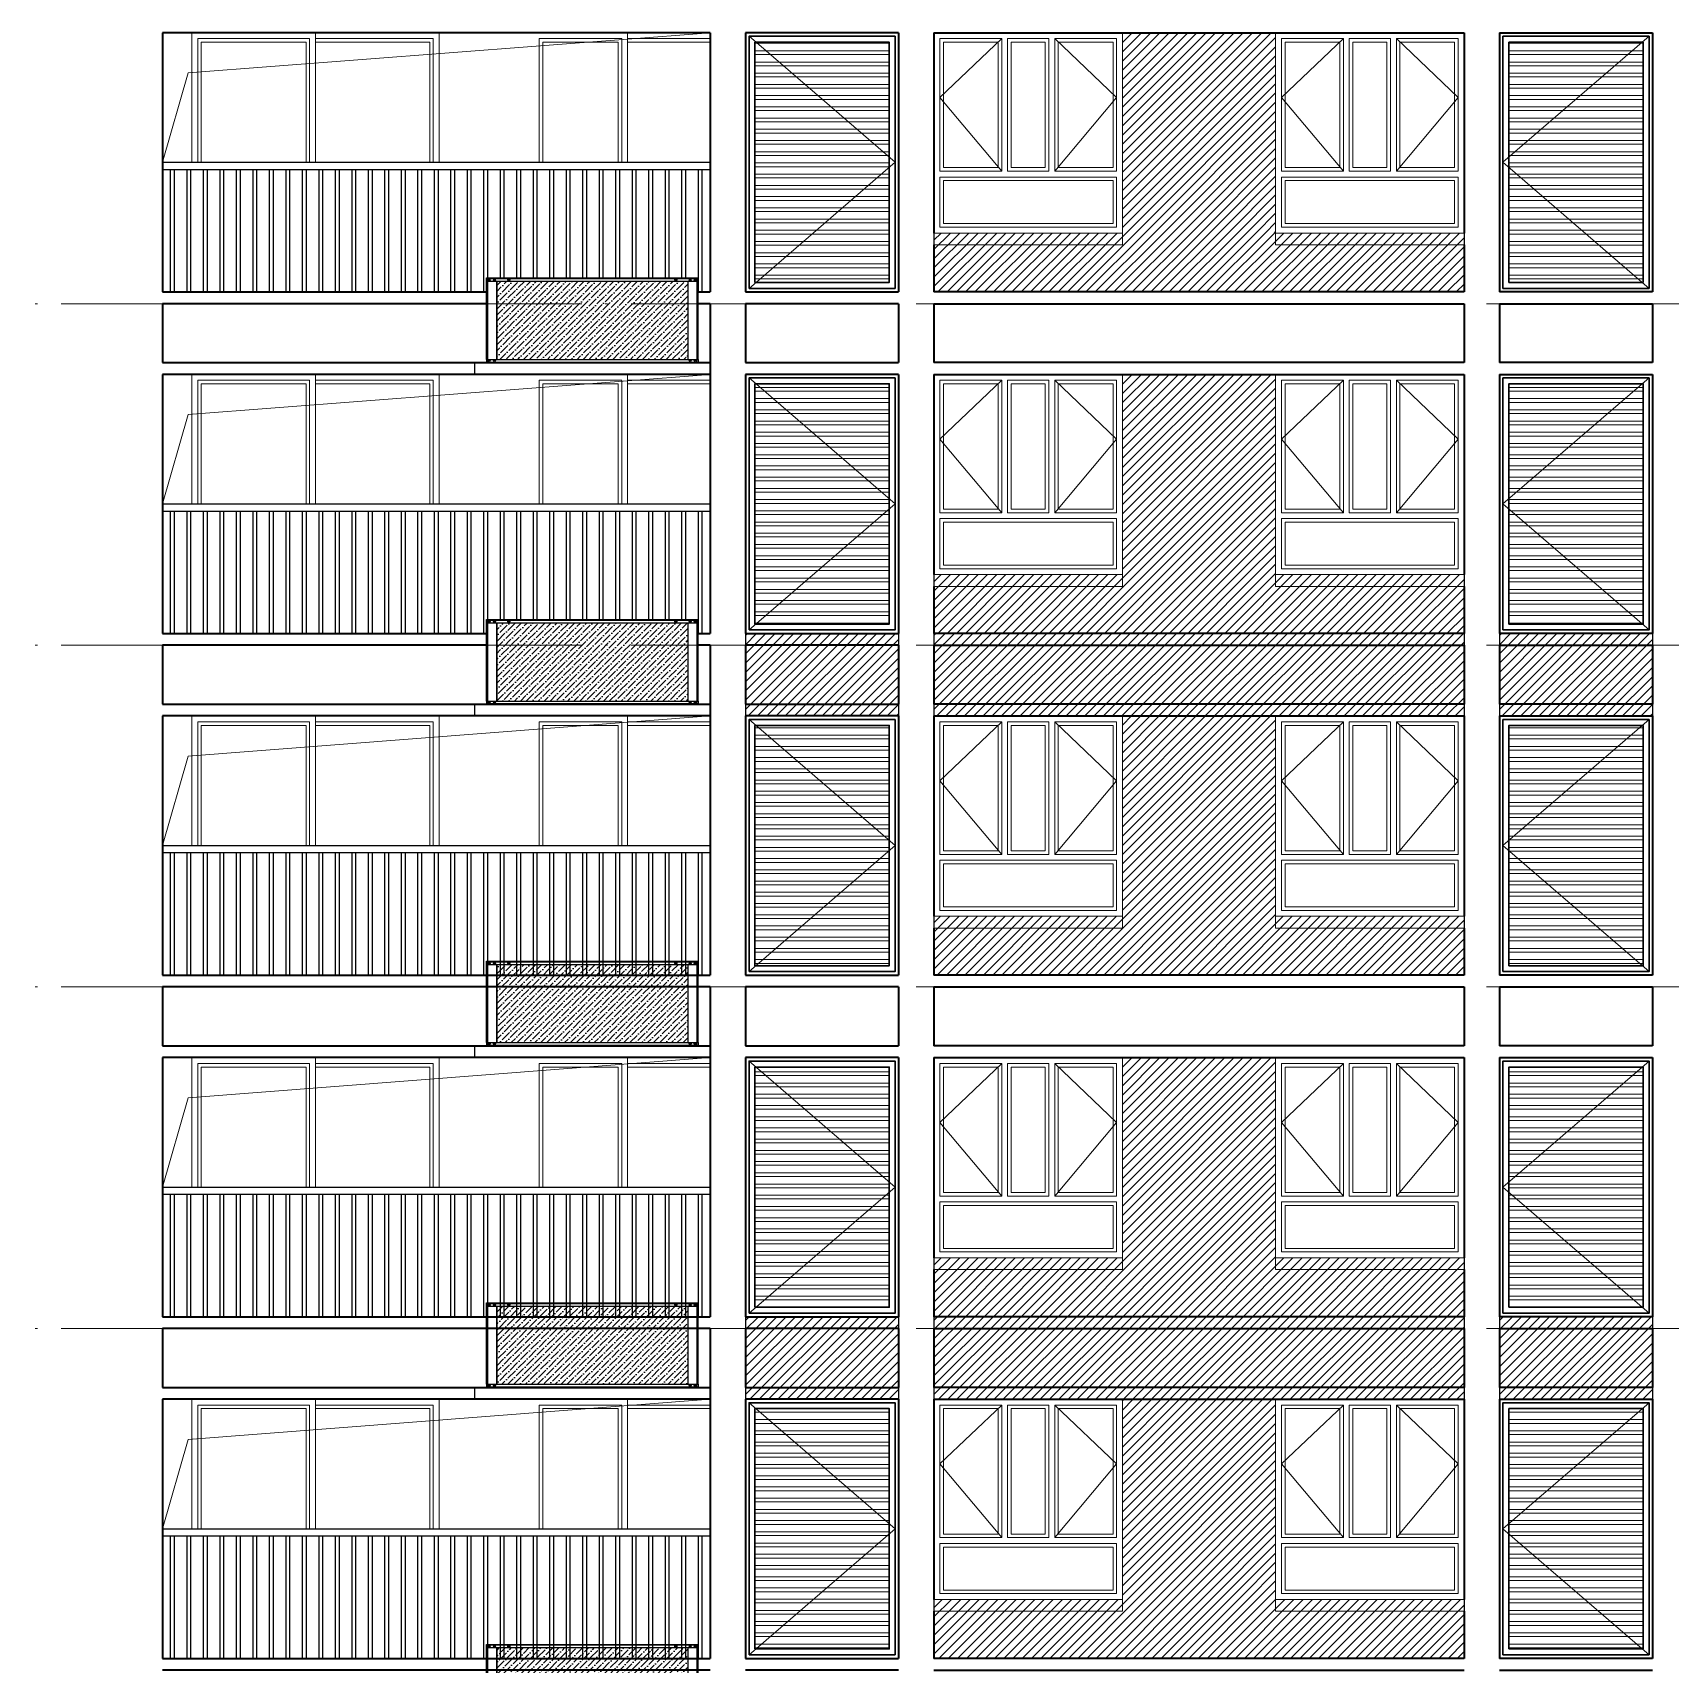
# Model space of a CAD drawing. Extents: x -518115 to 790560, y -210384 to 1628073.
# Drawn here: x 448217 to 462117, y 132199 to 146049 of the extents above; entities that cross this region are included whole.
import ezdxf
from ezdxf.xclip import XClip

# ---------------------------------------------------------------- set-up
doc = ezdxf.new("R2010")
doc.units = 0
doc.header["$LTSCALE"] = 1000
doc.header["$MEASUREMENT"] = 0
doc.header["$XCLIPFRAME"] = 0
doc.linetypes.add('DOTE', pattern=[2.4200000000000004, 2, -0.2, 0.02, -0.2])
for name, color, linetype in [('3-剖面填充（细）', 250, 'Continuous'), ('Stair-栏杆', 142, 'Continuous'), ('修改标示', 212, 'Continuous')]:
    doc.layers.add(name, color=color, linetype=linetype)
for name, color, linetype, lineweight in [('DOTE', 19, 'DOTE', 9), ('WALL', 9, 'Continuous', 40), ('WINDOW', 144, 'Continuous', 15), ('立面-中轮廓线', 213, 'Continuous', 35), ('立面-普通轮廓', 7, 'Continuous', 18), ('立面-洞口示意', 152, 'Continuous', 13), ('立面-窗', 129, 'Continuous', 30), ('立面-窗开启线', 250, 'Continuous', 13)]:
    doc.layers.add(name, color=color, linetype=linetype, lineweight=lineweight)
pattern_1 = [(45, (3.457535058259964e-08, 99772.63961436617), (-39.28862052967754, 39.28862052967754), [])]
pattern_2 = [(45, (0, 0), (-39.28862052967754, 39.28862052967754), [])]
pattern_3 = [(45, (3.463355824351311e-08, 91072.63961436617), (-39.28862052967754, 39.28862052967754), [])]
pattern_4 = [(45, (3.463355824351311e-08, 96872.63961436617), (-39.28862052967754, 39.28862052967754), [])]

# ---------------------------------------------------------------- blocks, each defined once
blk = doc.blocks.new('A$C679A16A1')
at = {"layer": '3-剖面填充（细）'}
h = blk.add_hatch(dxfattribs=at)
h.set_pattern_fill('ANSI31', color=256, scale=35)
h.set_pattern_definition([(45, (-443066.5786821207, -35376.03741670231), (-39.28862052967754, 39.28862052967754), [])])
h.paths.add_polyline_path([(1299.999999880325, -700.0374167036643), (1299.999999880325, -0.03741670119779883), (-5.820766091346741e-10, -0.03741670292220078), (-5.820766091346741e-10, -700.0374167053524)])
h = blk.add_hatch(dxfattribs=at)
h.set_pattern_fill('ANSI31', color=256, scale=35)
h.set_pattern_definition([(45, (-441466.5786825443, -35376.03741670231), (-39.28862052967754, 39.28862052967754), [])])
h.paths.add_polyline_path([(6100.000000968459, -700.0374167036643), (6100.000000968459, -0.03741670119779883), (1599.999999575783, -0.03741670292220078), (1599.999999575783, -700.0374167053524)])
h = blk.add_hatch(dxfattribs=at)
h.set_pattern_fill('ANSI31', color=256, scale=35)
h.set_pattern_definition([(45, (-436666.5786814562, -35376.03741670231), (-39.28862052967754, 39.28862052967754), [])])
h.paths.add_polyline_path([(7700.000000544824, -700.0374167036643), (7700.000000544824, -0.03741670119779883), (6400.000000663917, -0.03741670292220078), (6400.000000663917, -700.0374167053524)])
at = {"color": 7}
for p, q in [((-6.984919309616089e-10, -0.03741670280578546), (1299.999999880325, -0.03741670280578546)), ((-6.984919309616089e-10, -100.0374167022819), (1299.999999880325, -100.0374167022819)), ((1599.999999575666, -0.03741670280578546), (6100.000000968459, -0.03741670280578546)), ((1599.999999575666, -100.0374167022819), (6100.000000968459, -100.0374167022819)), ((6400.0000006638, -0.03741670280578546), (7700.000000544824, -0.03741670280578546)), ((6400.0000006638, -100.0374167022819), (7700.000000544824, -100.0374167022819)), ((-6.984919309616089e-10, -600.0374167021946), (1299.999999880325, -600.0374167021873)), ((1599.999999575666, -600.0374167021946), (6100.000000968459, -600.0374167021873)), ((6400.0000006638, -600.0374167021946), (7700.000000544824, -600.0374167021873)), ((-6.984919309616089e-10, -700.0374167028567), (1299.999999880325, -700.0374167028567)), ((1599.999999575666, -700.0374167028567), (6100.000000968459, -700.0374167028567)), ((6400.0000006638, -700.0374167028567), (7700.000000544824, -700.0374167028567))]:
    blk.add_line(p, q, dxfattribs=at)
at = {"layer": '3-剖面填充（细）'}
for p, q in [((0, 0), (0, -99.99999999831198)), ((1299.999999880325, 0), (1299.999999880325, -99.99999999831198)), ((1599.999999576365, 0), (1599.999999576365, -99.99999999831198)), ((6100.000000968459, 0), (6100.000000968459, -99.99999999831198)), ((6400.000000664499, 0), (6400.000000664499, -99.99999999831198)), ((7700.000000544824, 0), (7700.000000544824, -99.99999999831198)), ((0, -599.9625832969614), (0, -699.9625832952734)), ((1299.999999880325, -599.9999999993815), (1299.999999880325, -699.9999999976935)), ((1599.999999576365, -599.9625832969614), (1599.999999576365, -699.9625832952734)), ((6100.000000968459, -599.9999999993815), (6100.000000968459, -699.9999999976935)), ((6400.000000664499, -599.9625832969614), (6400.000000664499, -699.9625832952734)), ((7700.000000544824, -599.9999999993815), (7700.000000544824, -699.9999999976935))]:
    blk.add_line(p, q, dxfattribs=at)
blk = doc.blocks.new('hfhfthfthf')
at = {"layer": 'Stair-栏杆'}
for p, q in [((424316.5786998163, 36475.99991834373), (428966.5787161089, 36475.99991834373)), ((424316.5786998163, 36415.99991834466), (428966.5787161089, 36415.99991834466))]:
    blk.add_line(p, q, dxfattribs=at)
for points in [[(424386.5786998165, 35376), (424386.5786998165, 36415.99991834466)], [(424416.5786998165, 36415.99991834466), (424416.5786998165, 35376)], [(424526.5786998165, 35376), (424526.5786998165, 36415.99991834466)], [(424556.5786998165, 36415.99991834466), (424556.5786998165, 35376)], [(424666.5786998165, 35376), (424666.5786998165, 36415.99991834466)], [(424696.5786998165, 36415.99991834466), (424696.5786998165, 35376)], [(424806.5786998165, 35376), (424806.5786998165, 36415.99991834466)], [(424836.5786998165, 36415.99991834466), (424836.5786998165, 35376)], [(424946.5786998165, 35376), (424946.5786998165, 36415.99991834466)], [(424976.5786998165, 36415.99991834466), (424976.5786998165, 35376)], [(425086.5786998165, 35376), (425086.5786998165, 36415.99991834466)], [(425116.5786998165, 36415.99991834466), (425116.5786998165, 35376)], [(425226.5786998165, 35376), (425226.5786998165, 36415.99991834466)], [(425256.5786998165, 36415.99991834466), (425256.5786998165, 35376)], [(425366.5786998165, 35376), (425366.5786998165, 36415.99991834466)], [(425396.5786998165, 36415.99991834466), (425396.5786998165, 35376)], [(425506.5786998165, 35376), (425506.5786998165, 36415.99991834466)], [(425536.5786998165, 36415.99991834466), (425536.5786998165, 35376)], [(425646.5786998165, 35376), (425646.5786998165, 36415.99991834466)], [(425676.5786998165, 36415.99991834466), (425676.5786998165, 35376)], [(425786.5786998165, 35376), (425786.5786998165, 36415.99991834466)], [(425816.5786998165, 36415.99991834466), (425816.5786998165, 35376)], [(425926.5786998165, 35376), (425926.5786998165, 36415.99991834466)], [(425956.5786998165, 36415.99991834466), (425956.5786998165, 35376)], [(426066.5786998165, 35376), (426066.5786998165, 36415.99991834466)], [(426096.5786998165, 36415.99991834466), (426096.5786998165, 35376)], [(426206.5786998165, 35376), (426206.5786998165, 36415.99991834466)], [(426236.5786998165, 36415.99991834466), (426236.5786998165, 35376)], [(426346.5786998165, 35376), (426346.5786998165, 36415.99991834466)], [(426376.5786998165, 36415.99991834466), (426376.5786998165, 35376)], [(426486.5786998165, 35376), (426486.5786998165, 36415.99991834466)], [(426516.5786998165, 36415.99991834466), (426516.5786998165, 35376)], [(426626.5786998165, 35376), (426626.5786998165, 36415.99991834466)], [(426656.5786998165, 36415.99991834466), (426656.5786998165, 35376)], [(426766.5786998165, 35376), (426766.5786998165, 36415.99991834466)], [(426796.5786998165, 36415.99991834466), (426796.5786998165, 35376)], [(426906.5786998165, 35376), (426906.5786998165, 36415.99991834466)], [(426936.5786998165, 36415.99991834466), (426936.5786998165, 35376)], [(427046.5786998165, 35376), (427046.5786998165, 36415.99991834466)], [(427076.5786998165, 36415.99991834466), (427076.5786998165, 35376)], [(427186.5786998165, 35376), (427186.5786998165, 36415.99991834466)], [(427216.5786998165, 36415.99991834466), (427216.5786998165, 35376)], [(427326.5786998165, 35376), (427326.5786998165, 36415.99991834466)], [(427356.5786998165, 36415.99991834466), (427356.5786998165, 35376)], [(427466.5786998165, 35376), (427466.5786998165, 36415.99991834466)], [(427496.5786998165, 36415.99991834466), (427496.5786998165, 35376)], [(427606.5786998165, 35376), (427606.5786998165, 36415.99991834466)], [(427636.5786998165, 36415.99991834466), (427636.5786998165, 35376)], [(427746.5786998165, 35376), (427746.5786998165, 36415.99991834466)], [(427776.5786998165, 36415.99991834466), (427776.5786998165, 35376)], [(427886.5786998165, 35376), (427886.5786998165, 36415.99991834466)], [(427916.5786998165, 36415.99991834466), (427916.5786998165, 35376)], [(428026.5786998165, 35376), (428026.5786998165, 36415.99991834466)], [(428056.5786998165, 36415.99991834466), (428056.5786998165, 35376)], [(428166.5786998165, 35376), (428166.5786998165, 36415.99991834466)], [(428196.5786998165, 36415.99991834466), (428196.5786998165, 35376)], [(428306.5786998165, 35376), (428306.5786998165, 36415.99991834466)], [(428336.5786998165, 36415.99991834466), (428336.5786998165, 35376)], [(428446.5786998165, 35376), (428446.5786998165, 36415.99991834466)], [(428476.5786998165, 36415.99991834466), (428476.5786998165, 35376)], [(428586.5786998165, 35376), (428586.5786998165, 36415.99991834466)], [(428616.5786998165, 36415.99991834466), (428616.5786998165, 35376)], [(428726.5786998165, 35376), (428726.5786998165, 36415.99991834466)], [(428756.5786998165, 36415.99991834466), (428756.5786998165, 35376)], [(428866.5786998165, 35376), (428866.5786998165, 36415.99991834466)], [(428896.5786998165, 36415.99991834466), (428896.5786998165, 35376)]]:
    blk.add_lwpolyline(points, dxfattribs=at)
blk = doc.blocks.new('A$C04AD5CC0')
at = {"layer": '立面-窗开启线', "ltscale": 0.5, "true_color": 0x88471b}
h = blk.add_hatch(dxfattribs=at)
h.set_pattern_fill('ANSI32', color=36, scale=20, angle=135)
h.set_pattern_definition([(180, (-1300.000000000698, -2250.037416705163), (-7.105427357601002e-15, -95.25), []), (180, (-1331.750013714773, -2218.287402991074), (-7.105427357601002e-15, -95.25), [])])
edge = h.paths.add_edge_path()
edge.add_line((-80, -41.00314468541183), (-80.00000000069849, -2120.037416705163))
edge.add_line((-80.00000000069849, -2120.037416705163), (-1220.000000000698, -2120.037416705163))
edge.add_line((-1220.000000000698, -2114.000000000553), (-1220, -80))
edge.add_line((-1220, -80), (-80, -80))
at = {"layer": '立面-普通轮廓'}
blk.add_lwpolyline([(-1300.000000000698, -2200.037416705163), (-6.984919309616089e-10, -2200.037416705163), (0, 0), (-1300, 0)], close=True, dxfattribs=at)
at = {"layer": '立面-窗'}
for points in [[(-1270.000000000698, -2170.037416705163), (-30.00000000069849, -2170.037416705163), (-30, -30), (-1270, -30)], [(-1220.000000000698, -2120.037416705163), (-80.00000000069849, -2120.037416705163), (-80, -80), (-1220, -80)]]:
    blk.add_lwpolyline(points, close=True, dxfattribs=at)
at = {"layer": '立面-窗开启线', "ltscale": 0.5}
blk.add_lwpolyline([(-30, -30), (-1270.000000000349, -1100.018708352582), (-30.00000000034925, -2170.037416705512)], dxfattribs=at)
blk = doc.blocks.new('A$C12A941BB')
at = {"layer": '立面-窗开启线', "ltscale": 0.5, "true_color": 0x88471b}
h = blk.add_hatch(dxfattribs=at)
h.set_pattern_fill('ANSI32', color=36, scale=20, angle=135)
h.set_pattern_definition([(180, (-6.984919309616089e-10, -2250.037416705163), (-7.105427357601002e-15, -95.25), []), (180, (-31.75001371477265, -2218.287402991074), (-7.105427357601002e-15, -95.25), [])])
edge = h.paths.add_edge_path()
edge.add_line((1220, -41.00314468541183), (1219.999999999302, -2120.037416705163))
edge.add_line((1219.999999999302, -2120.037416705163), (79.99999999930151, -2120.037416705163))
edge.add_line((79.99999999930151, -2114.000000000553), (80, -80))
edge.add_line((80, -80), (1220, -80))
at = {"layer": '立面-普通轮廓'}
blk.add_lwpolyline([(-6.984919309616089e-10, -2200.037416705163), (1299.999999999302, -2200.037416705163), (1300, 0), (0, 0)], close=True, dxfattribs=at)
at = {"layer": '立面-窗'}
for points in [[(29.99999999930151, -2170.037416705163), (1269.999999999302, -2170.037416705163), (1270, -30), (30, -30)], [(79.99999999930151, -2120.037416705163), (1219.999999999302, -2120.037416705163), (1220, -80), (80, -80)]]:
    blk.add_lwpolyline(points, close=True, dxfattribs=at)
at = {"layer": '立面-窗开启线', "ltscale": 0.5}
blk.add_lwpolyline([(30, -30), (1270.000000000349, -1100.018708352582), (30.00000000034925, -2170.037416705512)], dxfattribs=at)
blk = doc.blocks.new('A$C612F19F3')
at = {"layer": 'WINDOW'}
for points in [[(50, -50), (575, -50), (575, -1175), (50, -1175)], [(975.0002853819169, -50), (625, -50), (625, -1175), (975.0002853819169, -1175)], [(1550.000285381917, -50), (1025.000285381917, -50), (1025.000285381917, -1175), (1550.000285381917, -1175)], [(50, -1225), (1550.000285381917, -1225), (1550.000285381917, -1650), (50, -1650)]]:
    blk.add_lwpolyline(points, close=True, dxfattribs=at)
at = {"layer": 'WINDOW', "color": 250}
for points in [[(80, -80), (545, -80), (545, -1145), (80, -1145)], [(945.0002853819169, -80), (655, -80), (655, -1145), (945.0002853819169, -1145)], [(1520.000285381917, -80), (1055.000285381917, -80), (1055.000285381917, -1145), (1520.000285381917, -1145)], [(80, -1255), (1520.000285381917, -1255), (1520.000285381917, -1620), (80, -1620)]]:
    blk.add_lwpolyline(points, close=True, dxfattribs=at)
at = {"layer": '立面-普通轮廓'}
blk.add_lwpolyline([(0, 0), (1600.000285381684, 0), (1600.000285381684, -1700), (0, -1700)], close=True, dxfattribs=at)
at = {"layer": '立面-窗开启线', "color": 251, "ltscale": 0.5, "true_color": 0x636466}
for points in [[(575, -50), (50, -550), (575, -1175)], [(1025.000285381917, -50), (1550.000285381917, -550), (1025.000285381917, -1175)]]:
    blk.add_lwpolyline(points, dxfattribs=at)
blk = doc.blocks.new('A$C190D6931')
blk.add_blockref('A$C612F19F3', (-1600.000285381684, 1700))
blk = doc.blocks.new('A$C28396737')
at = {"layer": 'WINDOW'}
blk.add_line((-800.000142690842, 2299.999999992666), (-800.000142690842, 0), dxfattribs=at)
for points in [[(-1550.000285381684, 2249.999999992666), (-850.0001426907838, 2249.999999992608), (-850.0001426907838, 49.99999999994179), (-1550.000285381684, 50)], [(-49.99999999988358, 2249.999999992666), (-800.0001426907838, 2249.999999992608), (-800.0001426907838, 49.99999999994179), (-49.99999999988358, 50)]]:
    blk.add_lwpolyline(points, close=True, dxfattribs=at)
at = {"layer": 'WINDOW', "color": 250}
blk.add_lwpolyline([(-1520.000285381684, 2219.999999992666), (-880.0001426907838, 2219.999999992608), (-880.0001426907838, 79.99999999994179), (-1520.000285381684, 80)], close=True, dxfattribs=at)
blk.add_lwpolyline([(-800.000142690842, 80), (-79.99999999988358, 80), (-79.99999999988358, 2219.999999992666), (-800.000142690842, 2219.999999992666)], dxfattribs=at)
at = {"layer": '立面-普通轮廓'}
blk.add_lwpolyline([(-1600.000285381684, 2299.999999992666), (0, 2299.999999992666), (0, 0), (-1600.000285381684, 0)], close=True, dxfattribs=at)
blk = doc.blocks.new('A$C41BE1890')
at = {"layer": 'WINDOW'}
blk.add_line((-1050.000142690842, 2299.999999992666), (-1050.000142690842, 0), dxfattribs=at)
for points in [[(-2050.000285381684, 2249.999999992666), (-1100.000142690784, 2249.999999992608), (-1100.000142690784, 49.99999999994179), (-2050.000285381684, 50)], [(-49.99999999988358, 2249.999999992666), (-1050.000142690784, 2249.999999992608), (-1050.000142690784, 49.99999999994179), (-49.99999999988358, 50)]]:
    blk.add_lwpolyline(points, close=True, dxfattribs=at)
at = {"layer": 'WINDOW', "color": 250}
blk.add_lwpolyline([(-2020.000285381684, 2219.999999992666), (-1130.000142690784, 2219.999999992608), (-1130.000142690784, 79.99999999994179), (-2020.000285381684, 80)], close=True, dxfattribs=at)
blk.add_lwpolyline([(-1050.000142690842, 80), (-79.99999999988358, 80), (-79.99999999988358, 2219.999999992666), (-1050.000142690842, 2219.999999992666)], dxfattribs=at)
at = {"layer": '立面-普通轮廓'}
blk.add_lwpolyline([(-2100.000285381684, 2299.999999992666), (0, 2299.999999992666), (0, 0), (-2100.000285381684, 0)], close=True, dxfattribs=at)
blk = doc.blocks.new('A$C0FC9229A')
at = {"color": 164}
blk.add_wipeout([(1079.579837211702, 1056.4612844407857), (1079.0798372109443, 1056.961284441528), (-922.9201627899898, 1056.9612844389592), (-923.4201627882102, 1056.4612844407295), (-923.4201627881281, 1026.9612844414949), (-921.9201627881267, 1026.9612844417134), (-921.9201627881266, 286.96128444166413), (-923.4201627881263, 286.96128444170995), (-923.4201627882101, 257.4612844426099), (-922.92016278999, 256.96128444438006), (1079.0798372109446, 256.96128444187), (1079.5798372117024, 257.4612844426122), (1079.5798372118738, 286.9612844416141), (1078.0798372118734, 286.961284441712), (1078.0798372118734, 1026.9612844416044), (1079.5798372118675, 1026.9612844419455)], dxfattribs=at).translate(0, 0, -1e-08).dxf.layer = 'WALL'
h = blk.add_hatch()
h.set_pattern_fill('ANSI36', color=164, scale=25, style=0)
h.set_pattern_definition([(45, (0, 0), (21.04747528375584, 77.17407604043804), [99.21875, -19.84375, 0, -19.84375])])
h.paths.add_polyline_path([(982.5813084756956, 286.9612844416974), (982.5813084756956, 1026.961284441697), (-825.9216340542771, 1026.961284441671), (-825.9216340542771, 286.9612844416711)])
for p, q in [((-923.4201627881266, 1026.96128444167), (-923.4201627881266, 1056.461284440738)), ((-923.4201627881266, 1056.461284440738), (-922.9201627899893, 1056.461284440738)), ((-923.4201627881266, 1051.754177659896), (1079.579837211873, 1051.754177659925)), ((-923.4201627881266, 1026.96128444167), (1079.579837211873, 1026.961284441699)), ((-922.9201627899893, 1056.961284441553), (1079.079837210942, 1056.961284441582)), ((-922.9201627899893, 1026.96128444167), (-922.9201627899893, 1056.961284441553)), ((-922.9201627899893, 1056.814837830636), (1079.079837210942, 1056.814837830665)), ((-922.9201627899893, 1052.107731049909), (1079.079837210942, 1052.107731049939)), ((-921.9201627881266, 286.9612844416697), (-921.9201627881266, 1026.96128444167)), ((-921.5666091800667, 1026.96128444167), (-921.5666091800667, 286.9613622748584)), ((-921.0716340537183, 286.9612844416697), (-921.0716340537183, 1026.96128444167)), ((-912.068080663681, 1026.96128444167), (-912.068080663681, 286.9612844416697)), ((-911.9201627885923, 1056.814837830636), (-911.9201627885923, 1026.96128444167)), ((-911.7145272712223, 1026.96128444167), (-911.7145272712223, 286.9612844416697)), ((-896.9201627885923, 1039.848035787727), (-899.4201627899893, 1038.404660114698)), ((-899.4201627899893, 1038.404660114698), (-899.4201627899893, 1035.517908768525)), ((-899.4201627899893, 1035.517908768525), (-896.9201627885923, 1034.074533095496)), ((-896.9201627885923, 1029.606468328537), (-896.9201627885923, 1044.316100554686)), ((-894.4201627899893, 1038.404660114698), (-896.9201627885923, 1039.848035787727)), ((-896.9201627885923, 1034.074533095496), (-894.4201627899893, 1035.517908768525)), ((-894.4201627899893, 1035.517908768525), (-894.4201627899893, 1038.404660114698)), ((-846.9201627885923, 1039.848035787727), (-849.4201627899893, 1038.404660114698)), ((-849.4201627899893, 1038.404660114698), (-849.4201627899893, 1035.517908768525)), ((-849.4201627899893, 1035.517908768525), (-846.9201627885923, 1034.074533095496)), ((-846.9201627885923, 1029.606468328537), (-846.9201627885923, 1044.316100554686)), ((-844.4201627899893, 1038.404660114698), (-846.9201627885923, 1039.848035787727)), ((-846.9201627885923, 1034.074533095496), (-844.4201627899893, 1035.517908768525)), ((-844.4201627899893, 1035.517908768525), (-844.4201627899893, 1038.404660114698)), ((-826.4216340524144, 1026.96128444167), (-826.4216340524144, 286.9612844416697)), ((-825.9216340542771, 1026.96128444167), (-825.9216340542771, 286.9612844416697)), ((-719.7339139464311, 1044.642090430745), (-703.1064116298221, 1044.642090430745)), ((-719.7339139464311, 1034.852737898735), (-703.1064116298221, 1034.852737898735)), ((-711.4201627881266, 1054.099483286176), (-711.4201627881266, 1025.40696208764)), ((859.2660860535689, 1044.642090430774), (875.8935883701779, 1044.642090430774)), ((859.2660860535689, 1034.852737898764), (875.8935883701779, 1034.852737898764)), ((867.5798372118734, 1054.099483286205), (867.5798372118734, 1025.406962087669)), ((982.5813084756956, 1026.961284441699), (982.5813084756956, 286.9612844416988)), ((1003.079837209545, 1039.848035787756), (1000.579837210942, 1038.404660114727)), ((1000.579837210942, 1038.404660114727), (1000.579837210942, 1035.517908768554)), ((1000.579837210942, 1035.517908768554), (1003.079837209545, 1034.074533095525)), ((1003.079837209545, 1029.606468328566), (1003.079837209545, 1044.316100554715)), ((1005.579837210942, 1038.404660114727), (1003.079837209545, 1039.848035787756)), ((1003.079837209545, 1034.074533095525), (1005.579837210942, 1035.517908768554)), ((1005.579837210942, 1035.517908768554), (1005.579837210942, 1038.404660114727)), ((1053.079837211873, 1039.848035787756), (1050.579837210942, 1038.404660114727)), ((1050.579837210942, 1038.404660114727), (1050.579837210942, 1035.517908768554)), ((1050.579837210942, 1035.517908768554), (1053.079837211873, 1034.074533095525)), ((1053.079837209545, 1029.606468328566), (1053.079837209545, 1044.316100554715)), ((1055.579837210942, 1038.404660114727), (1053.079837211873, 1039.848035787756)), ((1053.079837211873, 1034.074533095525), (1055.579837210942, 1035.517908768554)), ((1055.579837210942, 1035.517908768554), (1055.579837210942, 1038.404660114727)), ((1067.874201694503, 1026.961284441699), (1067.874201694503, 286.9612844416988)), ((1068.079837211873, 1056.961284441582), (1068.079837211873, 1026.961284441699)), ((1068.227755086962, 1026.961284441699), (1068.227755086962, 286.9612844416988)), ((1077.231308476999, 286.9612844416988), (1077.231308476999, 1026.961284441699)), ((1077.726283603348, 1026.961284441699), (1077.726283603348, 286.9613622748875)), ((1078.079837211873, 286.9612844416988), (1078.079837211873, 1026.961284441699)), ((1079.079837210942, 1026.961284441699), (1079.079837210942, 1056.961284441582)), ((1079.579837211873, 1056.461284440767), (1079.079837210942, 1056.461284440767)), ((1079.579837211873, 1026.961284441699), (1079.579837211873, 1056.461284440767)), ((-923.4201627881266, 286.9612844416697), (1079.579837211873, 286.9612844416988)), ((-923.4201627881266, 286.9612844416697), (-923.4201627881266, 257.461284442601)), ((-923.4201627881266, 262.1683912233275), (1079.579837211873, 262.1683912233566)), ((-923.4201627881266, 257.461284442601), (-922.9201627899893, 257.461284442601)), ((-922.9201627899893, 286.9612844416697), (-922.9201627899893, 256.9612844417861)), ((-922.9201627899893, 261.8148378334299), (1079.079837210942, 261.814837833459)), ((-922.9201627899893, 257.107731052587), (1079.079837210942, 257.1077310526161)), ((-922.9201627899893, 256.9612844417861), (1079.079837210942, 256.9612844418152)), ((-921.9201627881266, 286.9612844416697), (-825.9216340542771, 286.9612844416697)), ((-911.9201627885923, 257.107731052587), (-911.9201627885923, 286.9612844416697)), ((-899.4201627899893, 278.4046601146983), (-896.9201627885923, 279.8480357878434)), ((-899.4201627899893, 275.5179087686411), (-899.4201627899893, 278.4046601146983)), ((-896.9201627885923, 274.0745330956124), (-899.4201627899893, 275.5179087686411)), ((-896.9201627885923, 284.3161005548027), (-896.9201627885923, 269.6064683286531)), ((-896.9201627885923, 279.8480357878434), (-894.4201627899893, 278.4046601146983)), ((-894.4201627899893, 275.5179087686411), (-896.9201627885923, 274.0745330956124)), ((-894.4201627899893, 278.4046601146983), (-894.4201627899893, 275.5179087686411)), ((-849.4201627899893, 278.4046601146983), (-846.9201627885923, 279.8480357878434)), ((-849.4201627899893, 275.5179087686411), (-849.4201627899893, 278.4046601146983)), ((-846.9201627885923, 274.0745330956124), (-849.4201627899893, 275.5179087686411)), ((-846.9201627885923, 284.3161005548027), (-846.9201627885923, 269.6064683286531)), ((-846.9201627885923, 279.8480357878434), (-844.4201627899893, 278.4046601146983)), ((-844.4201627899893, 275.5179087686411), (-846.9201627885923, 274.0745330956124)), ((-844.4201627899893, 278.4046601146983), (-844.4201627899893, 275.5179087686411)), ((1000.579837210942, 278.4046601148439), (1003.079837209545, 279.8480357878725)), ((1000.579837210942, 275.5179087686702), (1000.579837210942, 278.4046601148439)), ((1003.079837209545, 274.0745330956415), (1000.579837210942, 275.5179087686702)), ((1003.079837209545, 284.3161005548318), (1003.079837209545, 269.6064683286822)), ((1003.079837209545, 279.8480357878725), (1005.579837210942, 278.4046601148439)), ((1005.579837210942, 275.5179087686702), (1003.079837209545, 274.0745330956415)), ((1005.579837210942, 278.4046601148439), (1005.579837210942, 275.5179087686702)), ((1050.579837210942, 278.4046601148439), (1053.079837211873, 279.8480357878725)), ((1050.579837210942, 275.5179087686702), (1050.579837210942, 278.4046601148439)), ((1053.079837211873, 274.0745330956415), (1050.579837210942, 275.5179087686702)), ((1053.079837209545, 284.3161005548318), (1053.079837209545, 269.6064683286822)), ((1053.079837211873, 279.8480357878725), (1055.579837210942, 278.4046601148439)), ((1055.579837210942, 275.5179087686702), (1053.079837211873, 274.0745330956415)), ((1055.579837210942, 278.4046601148439), (1055.579837210942, 275.5179087686702)), ((1068.079837211873, 256.9612844418152), (1068.079837211873, 286.9612844416988)), ((1079.079837210942, 286.9612844416988), (1079.079837210942, 256.9612844418152)), ((1079.579837211873, 257.4612844426301), (1079.079837210942, 257.4612844426301)), ((1079.579837211873, 286.9612844416988), (1079.579837211873, 257.4612844426301))]:
    blk.add_line(p, q, dxfattribs=at)
for points in [[(-923.4201627881266, 1051.754177659896), (-923.382646670565, 1051.888544058689), (-923.2743637273088, 1052.003718933818), (-923.1117844744585, 1052.080736328644), (-922.9201627899893, 1052.107731049909)], [(1079.579837211873, 1051.754177659925), (1079.541776977945, 1051.889476683282), (1079.433390601072, 1052.004177660274), (1079.271178926341, 1052.080818401126), (1079.079837210942, 1052.107731049939)], [(-923.4201627881266, 262.1683912233275), (-923.382646670565, 262.0340248246503), (-923.2743637273088, 261.9188499495212), (-923.1117844744585, 261.8418325546954), (-922.9201627899893, 261.8148378334299)], [(1079.579837211873, 262.1683912233566), (1079.541776977945, 262.0330922001158), (1079.433390601072, 261.9183912230073), (1079.271178926341, 261.8417504822719), (1079.079837210942, 261.814837833459)]]:
    blk.add_lwpolyline(points, dxfattribs=at)
for centre, radius in [((-896.9201627885923, 1036.96128444167), 9.999999999959998), ((-896.9201627885923, 1036.96128444167), 9.499999999199998), ((-846.9201627885923, 1036.96128444167), 9.999999999959998), ((-846.9201627885923, 1036.96128444167), 9.499999999199998), ((1003.079837209545, 1036.961284441699), 9.999999999959998), ((1003.079837209545, 1036.961284441699), 9.499999999199998), ((1053.079837211873, 1036.961284441699), 9.999999999959998), ((1053.079837211873, 1036.961284441699), 9.499999999199998), ((-896.9201627885923, 276.9612844416697), 9.999999999959998), ((-896.9201627885923, 276.9612844416697), 9.499999999199998), ((-846.9201627885923, 276.9612844416697), 9.999999999959998), ((-846.9201627885923, 276.9612844416697), 9.499999999199998), ((1003.079837209545, 276.9612844416988), 9.999999999959998), ((1003.079837209545, 276.9612844416988), 9.499999999199998), ((1053.079837211873, 276.9612844416988), 9.999999999959998), ((1053.079837211873, 276.9612844416988), 9.499999999199998)]:
    blk.add_circle(centre, radius, dxfattribs=at)
for centre, radius, start, end in [((-922.9201627899893, 1056.461284440738), 0.4999999982210284, 90, 180), ((-719.9783924506046, 1039.74741416474), 4.900778049206776, 87.14057591316207, 272.8594240868379), ((-702.8619331256486, 1039.74741416474), 4.900778049206776, 267.1405759131621, 92.85942408683792), ((859.0216075493954, 1039.747414164769), 4.900778049206776, 87.14057591316207, 272.8594240868379), ((876.1380668743514, 1039.747414164769), 4.900778049206776, 267.1405759131621, 92.85942408683792), ((1079.079837210942, 1056.461284440767), 0.5000000007600001, 0, 90), ((-922.9201627899893, 257.461284442601), 0.4999999982210284, 180, 270), ((1079.079837210942, 257.4612844426301), 0.5000000007600001, 270, 0)]:
    blk.add_arc(centre, radius, start, end, dxfattribs=at)
blk = doc.blocks.new('GDGTFHFHFGHB')
at = {"layer": '立面-中轮廓线'}
for p, q in [((449316.5855039455, 38176.00000000001), (449316.5855039455, 37676.00000000012)), ((453966.5855202381, 38176.00000000002), (453966.5855202381, 35375.99999999977)), ((454266.5855063045, 38176.00000000001), (454266.5855063045, 37675.99999999854)), ((455566.5855061849, 38176.00000000001), (455566.5855061849, 37675.99999999854)), ((455866.5855058802, 38176.00000000001), (455866.5855058802, 37676.0000000001)), ((460366.5855216321, 38176.00000000001), (460366.5855216321, 37676.0000000001)), ((460666.5855213274, 38176.00000000001), (460666.5855213274, 37675.99999999854)), ((461966.5855212078, 38176.00000000001), (461966.5855212078, 37675.99999999854)), ((449316.5855039455, 37576.00000000012), (449316.5855039455, 35375.99999999977)), ((454266.5855063045, 37575.99999999854), (454266.5855063045, 35375.9999999982)), ((455566.5855061849, 37575.99999999867), (455566.5855061849, 35375.9999999982)), ((455866.5855058802, 37575.99999999959), (455866.5855058802, 35876.0000000002)), ((460366.5855216321, 37575.99999999959), (460366.5855216321, 35876.0000000002)), ((460666.5855213274, 37575.99999999867), (460666.5855213274, 35375.9999999982)), ((461966.5855212078, 37575.99999999854), (461966.5855212078, 35375.9999999982)), ((455866.5855058802, 35776.00000000023), (455866.5855058802, 35375.99999999955)), ((460366.5855216321, 35776.00000000023), (460366.5855216321, 35375.99999999955))]:
    blk.add_line(p, q, dxfattribs=at)
for points in [[(449316.5855039455, 37676.00000000012), (453966.5855202381, 37676.00000000012)], [(454266.5855063038, 37675.99999999854), (455566.5855061849, 37675.99999999854)], [(460366.5855216321, 37676.0000000001), (455866.5855058802, 37676.0000000001)], [(461966.5855212085, 37675.99999999854), (460666.5855213274, 37675.99999999854)], [(453966.5855202381, 37576.00000000055), (449316.5855039455, 37576.00000000012)], [(455566.5855061849, 37575.99999999867), (454266.5855063038, 37575.99999999854)], [(455866.5855058802, 37575.99999999959), (460366.5855216321, 37576.0000000001)], [(460666.5855213274, 37575.99999999867), (461966.5855212085, 37575.99999999854)], [(449316.5855039455, 35375.99999999977), (453966.5855202381, 35375.99999999977)], [(454266.5855063038, 35375.9999999982), (455566.5855061849, 35375.9999999982)], [(460366.585521632, 35375.99999999975), (455866.5855058802, 35375.99999999955)], [(461966.5855212085, 35375.9999999982), (460666.5855213274, 35375.9999999982)], [(453966.5855202381, 35276.0000000002), (449316.5855039455, 35275.99999999977)], [(455566.5855061849, 35275.99999999832), (454266.5855063038, 35275.9999999982)], [(455866.5855058802, 35275.99999999996), (460366.585521632, 35275.99999999975)], [(460666.5855213274, 35275.99999999832), (461966.5855212085, 35275.9999999982)]]:
    blk.add_lwpolyline(points, dxfattribs=at)
at = {"layer": '立面-普通轮廓'}
for points in [[(455866.5855058802, 35876.0000000002), (457466.5855058838, 35876.00000000031), (457466.5855059255, 35776.00000000054), (455866.5855058802, 35776.00000000023)], [(460366.5855216321, 35876.0000000002), (458766.5855216284, 35876.00000000031), (458766.5855215868, 35776.00000000054), (460366.5855216321, 35776.00000000023)]]:
    blk.add_lwpolyline(points, dxfattribs=at)
at = {"layer": '立面-洞口示意'}
blk.add_lwpolyline([(449316.5855039457, 36475.99991834373), (449536.0550865637, 37234.75898119411), (453966.5855202381, 37576.00000000055)], dxfattribs=at)
ref = blk.add_blockref('A$C41BE1890', (451666.5855067151, 35275.99999999999))
XClip(ref).set_block_clipping_path([(-2100.000285381684, 1199.9999183437394), (0, 2299.9999999926586)])
ref = blk.add_blockref('A$C28396737', (454066.4920892661, 35276.00000000002))
XClip(ref).set_block_clipping_path([(-1600.0002853815677, 1199.9999183437103), (-99.90656902786577, 2300.0000000003856)])
for name, p in [('A$C12A941BB', (454266.5855063045, 37576.00000000055)), ('A$C190D6931', (457466.585505863, 35876.00000000031)), ('A$C190D6931', (460366.5858070307, 35876.00000000031)), ('A$C04AD5CC0', (461966.5855213274, 37575.99999999867)), ('hfhfthfthf', (25000.00680412923, 0))]:
    blk.add_blockref(name, p)
blk = doc.blocks.new('GHFHTFHFTHF')
at = {"layer": '3-剖面填充（细）'}
h = blk.add_hatch(dxfattribs=at)
h.set_pattern_fill('ANSI31', color=256, scale=35)
h.set_pattern_definition(pattern_2)
h.paths.add_polyline_path([(458766.578703211, 44576.00000000047), (457466.5786874249, 44576.00000000242), (457466.5786874245, 46275.99999999819), (458766.5787032106, 46275.99999999612)])
h = blk.add_hatch(dxfattribs=at)
h.set_pattern_fill('ANSI31', color=256, scale=35)
h.set_pattern_definition(pattern_2)
h.paths.add_polyline_path([(460366.5718986869, 44075.99999999988), (455866.5786874417, 44076.00000000652), (455866.5786874417, 44576.00000000698), (460366.5718986869, 44576.00000000023)])
for p, q in [((455866.578402043, 44576.00000000031), (455866.578402043, 44476.00000000023)), ((460366.5787031936, 44576.0000000002), (460366.5787031936, 44476.00000000023))]:
    blk.add_line(p, q, dxfattribs=at)

msp = doc.modelspace()

# ---------------------------------------------------------------- hatches: boundary and pattern name
at = {"layer": '3-剖面填充（细）'}
h = msp.add_hatch(dxfattribs=at)
h.set_pattern_fill('ANSI31', color=256, scale=35)
h.set_pattern_definition(pattern_1)
h.paths.add_polyline_path([(458766.5787032456, 144348.6396143666), (457466.5786874595, 144348.6396143686), (457466.5786874591, 146048.6396143644), (458766.5787032451, 146048.6396143623)])
h = msp.add_hatch(dxfattribs=at)
h.set_pattern_fill('ANSI31', color=256, scale=35)
h.set_pattern_definition(pattern_1)
h.paths.add_polyline_path([(460366.5718987215, 143848.6396143661), (455866.5786874763, 143848.6396143727), (455866.5786874763, 144348.6396143732), (460366.5718987215, 144348.6396143664)])
h = msp.add_hatch(dxfattribs=at)
h.set_pattern_fill('ANSI31', color=256, scale=35)
h.set_pattern_definition(pattern_4)
h.paths.add_polyline_path([(458766.5787032456, 141448.6396143666), (457466.5786874596, 141448.6396143686), (457466.5786874592, 143148.6396143644), (458766.5787032452, 143148.6396143623)])
h = msp.add_hatch(dxfattribs=at)
h.set_pattern_fill('ANSI31', color=256, scale=35)
h.set_pattern_definition(pattern_4)
h.paths.add_polyline_path([(460366.5718987216, 140948.6396143661), (455866.5786874763, 140948.6396143727), (455866.5786874763, 141448.6396143732), (460366.5718987216, 141448.6396143664)])
h = msp.add_hatch(dxfattribs=at)
h.set_pattern_fill('ANSI31', color=256, scale=35)
h.set_pattern_definition(pattern_3)
h.paths.add_polyline_path([(458766.5787032456, 135648.6396143666), (457466.5786874596, 135648.6396143686), (457466.5786874592, 137348.6396143644), (458766.5787032452, 137348.6396143623)])
h = msp.add_hatch(dxfattribs=at)
h.set_pattern_fill('ANSI31', color=256, scale=35)
h.set_pattern_definition(pattern_3)
h.paths.add_polyline_path([(460366.5718987216, 135148.6396143661), (455866.5786874763, 135148.6396143727), (455866.5786874763, 135648.6396143732), (460366.5718987216, 135648.6396143664)])

# ---------------------------------------------------------------- linework, layer by layer
at = {"color": 2}
for points in [[(453966.1366744433, 143248.6396143663), (451966.1366744433, 143248.6396143663), (451966.1366744433, 143148.6396143664), (453966.1366744433, 143148.6396143664)], [(453966.1366744433, 140348.6396143663), (451966.1366744433, 140348.6396143663), (451966.1366744433, 140248.6396143664), (453966.1366744433, 140248.6396143664)], [(453966.1366744433, 137448.6396143663), (451966.1366744433, 137448.6396143663), (451966.1366744433, 137348.6396143664), (453966.1366744433, 137348.6396143664)], [(453966.1366744433, 134548.6396143663), (451966.1366744433, 134548.6396143663), (451966.1366744433, 134448.6396143664), (453966.1366744433, 134448.6396143664)]]:
    msp.add_lwpolyline(points, close=True, dxfattribs=at)
at = {"layer": '3-剖面填充（细）'}
for p, q in [((455866.5784020776, 144348.6396143665), (455866.5784020776, 144248.6396143664)), ((460366.5787032282, 144348.6396143664), (460366.5787032282, 144248.6396143664)), ((455866.5784020777, 141448.6396143665), (455866.5784020777, 141348.6396143664)), ((460366.5787032282, 141448.6396143664), (460366.5787032282, 141348.6396143664)), ((455866.5784020777, 135648.6396143665), (455866.5784020777, 135548.6396143664)), ((460366.5787032282, 135648.6396143664), (460366.5787032282, 135548.6396143664))]:
    msp.add_line(p, q, dxfattribs=at)
at = {"layer": '立面-中轮廓线'}
for p, q in [((449316.5855039801, 146048.6396143663), (449316.5855039801, 143848.6396143659)), ((453966.5855202727, 146048.6396143668), (453966.5855202727, 143848.6396143659)), ((454266.5855063391, 146048.6396143647), (454266.5855063391, 143848.6396143644)), ((455566.5855062195, 146048.6396143648), (455566.5855062195, 143848.6396143644)), ((455866.5855059148, 146048.6396143658), (455866.5855059148, 144348.6396143664)), ((460366.5855216667, 146048.6396143658), (460366.5855216667, 144348.6396143664)), ((460666.585521362, 146048.6396143648), (460666.585521362, 143848.6396143644)), ((461966.5855212423, 146048.6396143647), (461966.5855212423, 143848.6396143644)), ((455866.5855059148, 144248.6396143664), (455866.5855059148, 143848.6396143657)), ((460366.5855216667, 144248.6396143664), (460366.5855216667, 143848.6396143657)), ((449316.5855039801, 143748.6396143662), (449316.5855039801, 143248.6396143663)), ((453966.5855202727, 143748.6396143662), (453966.5855202727, 140948.6396143659)), ((454266.5855063391, 143748.6396143662), (454266.5855063391, 143248.6396143647)), ((455566.5855062195, 143748.6396143662), (455566.5855062195, 143248.6396143647)), ((455866.5855059148, 143748.6396143662), (455866.5855059148, 143248.6396143663)), ((460366.5855216667, 143748.6396143662), (460366.5855216667, 143248.6396143663)), ((460666.585521362, 143748.6396143662), (460666.585521362, 143248.6396143647)), ((461966.5855212423, 143748.6396143662), (461966.5855212423, 143248.6396143647)), ((449316.5855039801, 143148.6396143663), (449316.5855039801, 140948.6396143659)), ((454266.5855063391, 143148.6396143647), (454266.5855063391, 140948.6396143644)), ((455566.5855062195, 143148.6396143648), (455566.5855062195, 140948.6396143644)), ((455866.5855059148, 143148.6396143658), (455866.5855059148, 141448.6396143664)), ((460366.5855216667, 143148.6396143658), (460366.5855216667, 141448.6396143664)), ((460666.585521362, 143148.6396143648), (460666.585521362, 140948.6396143644)), ((461966.5855212423, 143148.6396143647), (461966.5855212423, 140948.6396143644)), ((455866.5855059148, 141348.6396143664), (455866.5855059148, 140948.6396143657)), ((460366.5855216667, 141348.6396143664), (460366.5855216667, 140948.6396143657))]:
    msp.add_line(p, q, dxfattribs=at)
for points in [[(453966.5855202727, 146048.6396143668), (449316.5855039801, 146048.6396143663)], [(455566.5855062195, 146048.6396143648), (454266.5855063384, 146048.6396143647)], [(455866.5855059148, 146048.6396143658), (460366.5855216667, 146048.6396143663)], [(460666.585521362, 146048.6396143648), (461966.585521243, 146048.6396143647)], [(449316.5855039801, 143848.6396143659), (453966.5855202727, 143848.6396143659)], [(453966.5855202727, 143748.6396143664), (449316.5855039801, 143748.6396143659)], [(454266.5855063384, 143848.6396143644), (455566.5855062195, 143848.6396143644)], [(455566.5855062195, 143748.6396143645), (454266.5855063384, 143748.6396143644)], [(460366.5855216666, 143848.6396143659), (455866.5855059148, 143848.6396143657)], [(455866.5855059148, 143748.6396143661), (460366.5855216666, 143748.6396143659)], [(461966.585521243, 143848.6396143644), (460666.585521362, 143848.6396143644)], [(460666.585521362, 143748.6396143645), (461966.585521243, 143748.6396143644)], [(449316.5855039801, 143248.6396143663), (453966.5855202727, 143248.6396143663)], [(454266.5855063384, 143248.6396143647), (455566.5855062195, 143248.6396143647)], [(460366.5855216667, 143248.6396143663), (455866.5855059148, 143248.6396143663)], [(461966.585521243, 143248.6396143647), (460666.585521362, 143248.6396143647)], [(453966.5855202727, 143148.6396143668), (449316.5855039801, 143148.6396143663)], [(455566.5855062195, 143148.6396143648), (454266.5855063384, 143148.6396143647)], [(455866.5855059148, 143148.6396143658), (460366.5855216667, 143148.6396143663)], [(460666.585521362, 143148.6396143648), (461966.585521243, 143148.6396143647)], [(449316.5855039801, 140948.6396143659), (453966.5855202727, 140948.6396143659)], [(454266.5855063384, 140948.6396143644), (455566.5855062195, 140948.6396143644)], [(460366.5855216666, 140948.6396143659), (455866.5855059148, 140948.6396143657)], [(461966.585521243, 140948.6396143644), (460666.585521362, 140948.6396143644)], [(453966.5855202727, 140848.6396143664), (449316.5855039801, 140848.6396143659)], [(455566.5855062195, 140848.6396143645), (454266.5855063384, 140848.6396143644)], [(455866.5855059148, 140848.6396143661), (460366.5855216666, 140848.6396143659)], [(460666.585521362, 140848.6396143645), (461966.585521243, 140848.6396143644)]]:
    msp.add_lwpolyline(points, dxfattribs=at)
at = {"layer": '立面-普通轮廓'}
for points in [[(455866.5855059148, 144348.6396143664), (457466.5855059184, 144348.6396143665), (457466.5855059601, 144248.6396143667), (455866.5855059148, 144248.6396143664)], [(460366.5855216667, 144348.6396143664), (458766.585521663, 144348.6396143665), (458766.5855216213, 144248.6396143667), (460366.5855216667, 144248.6396143664)], [(455866.5855059148, 141448.6396143664), (457466.5855059184, 141448.6396143665), (457466.5855059601, 141348.6396143667), (455866.5855059148, 141348.6396143664)], [(460366.5855216667, 141448.6396143664), (458766.585521663, 141448.6396143665), (458766.5855216213, 141348.6396143667), (460366.5855216667, 141348.6396143664)]]:
    msp.add_lwpolyline(points, dxfattribs=at)
at = {"layer": '立面-洞口示意'}
for points in [[(449316.5855039803, 144948.6395327099), (449536.0550865983, 145707.3985955603), (453966.5855202727, 146048.6396143668)], [(449316.5855039803, 142048.6395327099), (449536.0550865983, 142807.3985955603), (453966.5855202727, 143148.6396143668)]]:
    msp.add_lwpolyline(points, dxfattribs=at)

# ---------------------------------------------------------------- block references
ref = msp.add_blockref('A$C41BE1890', (451666.5855067496, 143748.6396143662))
XClip(ref).set_block_clipping_path([(-2100.000285381684, 1199.9999183437394), (0, 2299.9999999926586)])
ref = msp.add_blockref('A$C28396737', (454066.4920893006, 143748.6396143662))
XClip(ref).set_block_clipping_path([(-1600.0002853815677, 1199.9999183437103), (-99.90656902786577, 2300.0000000003856)])
for name, p in [('A$C12A941BB', (454266.5855063391, 146048.6396143668)), ('A$C190D6931', (457466.5855058976, 144348.6396143665)), ('A$C190D6931', (460366.5858070653, 144348.6396143665)), ('A$C04AD5CC0', (461966.585521362, 146048.6396143648)), ('hfhfthfthf', (25000.0068041638, 108472.6396143662)), ('A$C12A941BB', (454266.5855063391, 143148.6396143668)), ('A$C190D6931', (457466.5855058976, 141448.6396143665)), ('A$C190D6931', (460366.5858070653, 141448.6396143665)), ('A$C04AD5CC0', (461966.585521362, 143148.6396143648)), ('hfhfthfthf', (25000.0068041638, 105572.6396143662)), ('A$C679A16A1', (454266.5855063465, 140948.6770310667)), ('A$C679A16A1', (454266.585506339, 135148.6770310667))]:
    msp.add_blockref(name, p)
ref = msp.add_blockref('A$C41BE1890', (451666.5855067496, 140848.6396143662))
XClip(ref).set_block_clipping_path([(-2100.000285381684, 1199.9999183437394), (0, 2299.9999999926586)])
ref = msp.add_blockref('A$C28396737', (454066.4920893006, 140848.6396143662))
XClip(ref).set_block_clipping_path([(-1600.0002853815677, 1199.9999183437103), (-99.90656902786577, 2300.0000000003856)])
at = {"layer": '修改标示', "ltscale": 2, "xscale": 0.8976916526008281, "yscale": 0.8976916526008281, "zscale": 0.8976916526008281}
msp.add_blockref('A$C0FC9229A', (452896.045056343, 131417.9676142813), dxfattribs=at)

# ---------------------------------------------------------------- next in the draw order: block references
msp.add_blockref('GHFHTFHFTHF', (3.463355824351311e-08, 88172.63961436617))
for p in [(452896.045056343, 143017.9676142813), (452896.045056343, 140117.9676142813), (452896.045056343, 137217.9676142813), (452896.045056343, 134317.9676142813)]:
    msp.add_blockref('A$C0FC9229A', p, dxfattribs=at)

# ---------------------------------------------------------------- next in the draw order: linework, layer by layer
at = {"layer": 'DOTE', "linetype": 'DOTE'}
for p, q in [((419416.5787028407, 143748.6396143662), (471816.5787018674, 143748.6396143663)), ((419416.5787028407, 140848.6396143662), (471816.5787018674, 140848.6396143663)), ((419416.5787028407, 137948.6396143662), (471816.5787018674, 137948.6396143663)), ((419416.5787028407, 135048.6396143662), (471816.5787018674, 135048.6396143663))]:
    msp.add_line(p, q, dxfattribs=at)

# ---------------------------------------------------------------- next in the draw order: block references
for name, p in [('GDGTFHFHFGHB', (3.457535058259964e-08, 102672.6396143662)), ('GHFHTFHFTHF', (3.463355824351311e-08, 93972.63961436617)), ('GDGTFHFHFGHB', (3.457535058259964e-08, 99772.63961436617)), ('GDGTFHFHFGHB', (3.457535058259964e-08, 96872.63961436617))]:
    msp.add_blockref(name, p)

doc.saveas('drawing.dxf')
